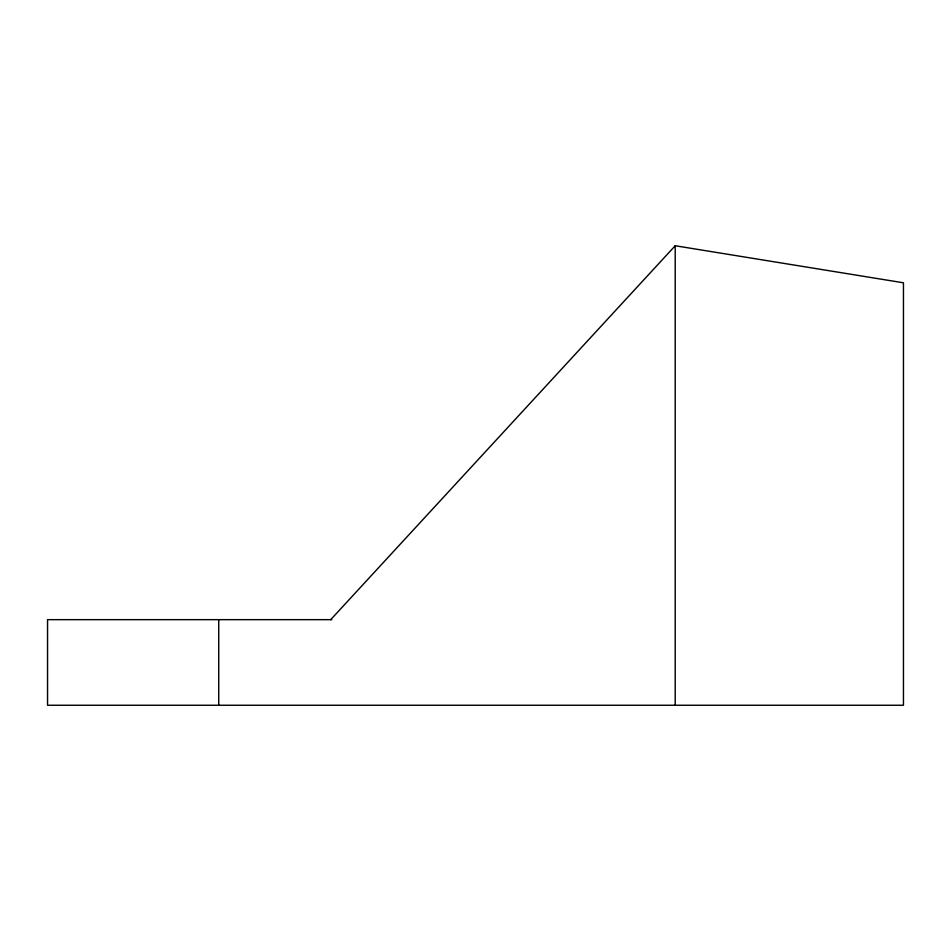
<?xml version="1.0" encoding="UTF-8"?>
<svg xmlns="http://www.w3.org/2000/svg" width="951" height="951" viewBox="0 0 951 951"><rect width="100%" height="100%" fill="white"/><g stroke="black" fill="none" stroke-linecap="round" stroke-linejoin="round"><path stroke-width="1.43" d="M330.71 619.66L675.21 245.75L903.45 282.792L903.45 705.25L47.55 705.25L47.55 619.66L331.756 619.66M675.21 245.75L675.21 705.25M218.73 619.66L218.73 705.25"/></g></svg>
